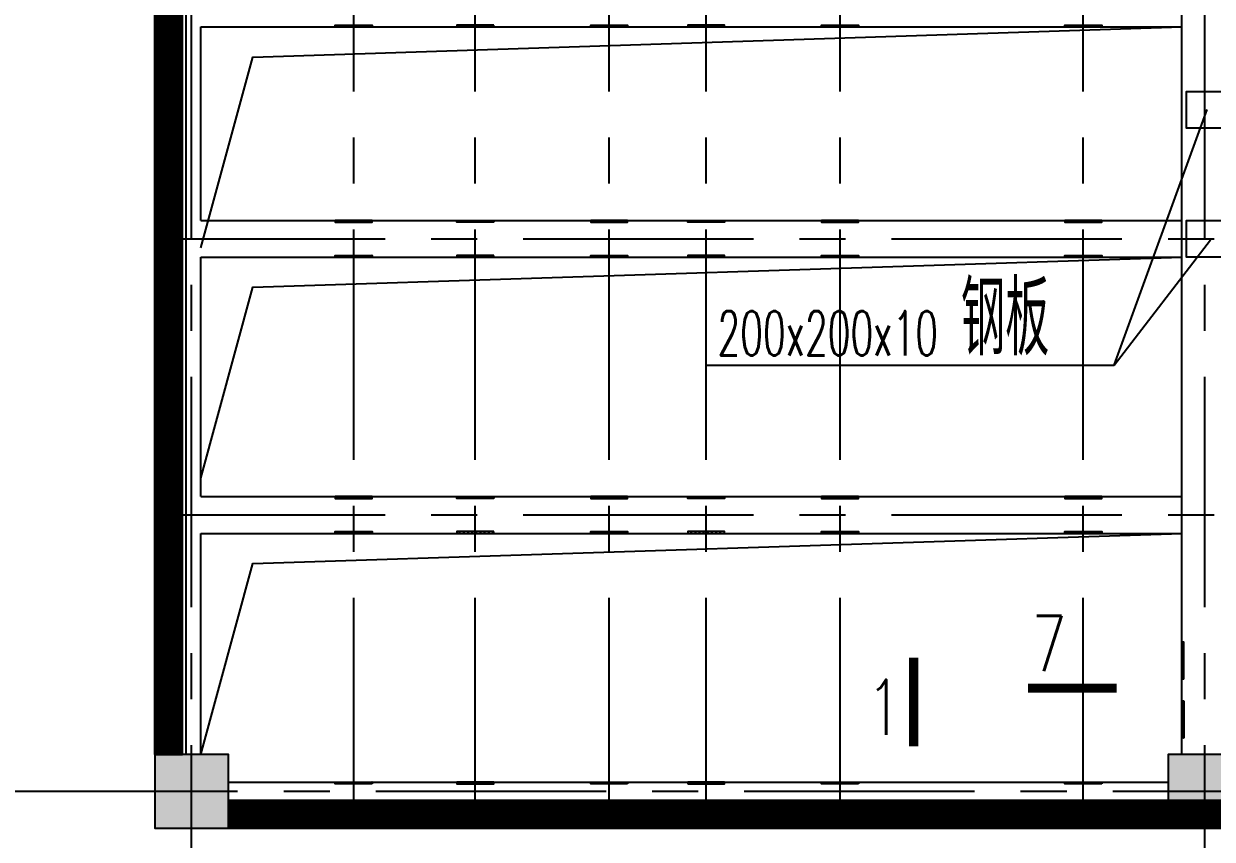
# Model space of a CAD drawing. Extents: x 1427168 to 1936200, y 1176778 to 1377202.
# Drawn here: x 1766842 to 1773293, y 1216945 to 1221374 of the extents above; entities that cross this region are included whole.
import ezdxf

# ---------------------------------------------------------------- set-up
doc = ezdxf.new("R2010")
doc.units = 0
doc.header["$LTSCALE"] = 1000
doc.header["$MEASUREMENT"] = 0
doc.linetypes.add('CENTER', pattern=[2, 1.25, -0.25, 0.25, -0.25])
doc.linetypes.add('DOTE', pattern=[2.42, 2, -0.2, 0.02, -0.2])
doc.layers.get('0').update_dxf_attribs({"linetype": 'CONTINUOUS'})
for name, color, linetype in [('01粗实线层', 7, 'CONTINUOUS'), ('2', 2, 'CONTINUOUS'), ('3', 4, 'CONTINUOUS'), ('4', 3, 'CONTINUOUS'), ('5剖面线层', 2, 'CONTINUOUS'), ('DOTE', 1, 'DOTE'), ('PUB_DIM', 3, 'CONTINUOUS'), ('PUB_TEXT', 7, 'CONTINUOUS'), ('WUHUA', 8, 'CONTINUOUS')]:
    doc.layers.add(name, color=color, linetype=linetype)
doc.styles.add('_HZTXT', font='txt.shx', dxfattribs={"width": 0.75, "bigfont": 'HZTXT.shx'})
doc.styles.add('_TXT', font='TXT.shx', dxfattribs={"width": 0.75})
doc.styles.add('_TXT1', font='TXT1.shx', dxfattribs={"width": 0.6})
pattern_1 = [(315, (1418820.757, 957937.099), (-11.22532015, -11.22532015), [])]
pattern_2 = [(45, (1418820.757, 1479474.97), (-11.22532015, 11.22532015), [])]
pattern_3 = [(315, (1418820.757, 959437.099), (-11.22532015, -11.22532015), [])]
pattern_4 = [(45, (1418820.757, 1480974.97), (-11.22532015, 11.22532015), [])]
pattern_5 = [(315, (1418820.757, 960687.099), (-11.22532015, -11.22532015), [])]
pattern_6 = [(315, (1418820.757, 956577.099), (-11.22532015, -11.22532015), [])]

msp = doc.modelspace()

# ---------------------------------------------------------------- hatches: boundary and pattern name
at = {"layer": '5剖面线层'}
h = msp.add_hatch(dxfattribs=at)
h.set_pattern_fill('ANSI31', color=256, scale=10, style=0)
h.set_pattern_definition([(45, (1669692.4579, 1093995.6416), (-0.8838834765, 0.8838834765), [])])
h.paths.add_polyline_path([(1773378.2, 1217696), (1773368.2, 1217696), (1773368.2, 1217645.4), (1773378.2, 1217682.2)])
h.paths.add_polyline_path([(1773138.2, 1227916), (1773128.2, 1227916), (1773128.2, 1227716), (1773138.2, 1227716)])
h.paths.add_polyline_path([(1773378.2, 1227916), (1773368.2, 1227916), (1773368.2, 1227716), (1773378.2, 1227716)])
h.paths.add_polyline_path([(1773138.2, 1227596), (1773128.2, 1227596), (1773128.2, 1227396), (1773138.2, 1227396)])
h.paths.add_polyline_path([(1773378.2, 1227596), (1773368.2, 1227596), (1773368.2, 1227396), (1773378.2, 1227396)])
h.paths.add_polyline_path([(1773138.2, 1218016), (1773128.2, 1218016), (1773128.2, 1217816), (1773138.2, 1217816)])
h.paths.add_polyline_path([(1773378.2, 1218016), (1773368.2, 1218016), (1773368.2, 1217816), (1773378.2, 1217816)])
h.paths.add_polyline_path([(1773138.2, 1217696), (1773128.2, 1217696), (1773128.2, 1217496), (1773138.2, 1217496)])
h.paths.add_polyline_path([(1773378.2, 1217682.2), (1773368.2, 1217645.4), (1773368.2, 1217496), (1773378.2, 1217496)])
at = {"layer": '5剖面线层', "linetype": 'BYBLOCK', "ltscale": 1e-05}
h = msp.add_hatch(dxfattribs=at)
h.set_pattern_fill('ANSI31', color=256, scale=5, style=0)
h.set_pattern_definition(pattern_5)
h.paths.add_polyline_path([(1768633.2, 1221356), (1768533.2, 1221356), (1768533.2, 1221366), (1768633.2, 1221366)])
h.paths.add_polyline_path([(1768733.2, 1221356), (1768633.2, 1221356), (1768633.2, 1221366), (1768733.2, 1221366)])
h = msp.add_hatch(dxfattribs=at)
h.set_pattern_fill('ANSI31', color=256, scale=5, style=0)
h.set_pattern_definition(pattern_5)
h.paths.add_polyline_path([(1769293.2, 1221356), (1769193.2, 1221356), (1769193.2, 1221366), (1769293.2, 1221366)])
h.paths.add_polyline_path([(1769393.2, 1221356), (1769293.2, 1221356), (1769293.2, 1221366), (1769393.2, 1221366)])
h = msp.add_hatch(dxfattribs=at)
h.set_pattern_fill('ANSI31', color=256, scale=5, style=0)
h.set_pattern_definition(pattern_5)
h.paths.add_polyline_path([(1770020.2, 1221356), (1769920.2, 1221356), (1769920.2, 1221366), (1770020.2, 1221366)])
h.paths.add_polyline_path([(1770120.2, 1221356), (1770020.2, 1221356), (1770020.2, 1221366), (1770120.2, 1221366)])
h = msp.add_hatch(dxfattribs=at)
h.set_pattern_fill('ANSI31', color=256, scale=5, style=0)
h.set_pattern_definition(pattern_5)
h.paths.add_polyline_path([(1770546.2, 1221356), (1770446.2, 1221356), (1770446.2, 1221366), (1770546.2, 1221366)])
h.paths.add_polyline_path([(1770646.2, 1221356), (1770546.2, 1221356), (1770546.2, 1221366), (1770646.2, 1221366)])
h = msp.add_hatch(dxfattribs=at)
h.set_pattern_fill('ANSI31', color=256, scale=5, style=0)
h.set_pattern_definition(pattern_5)
h.paths.add_polyline_path([(1771273.2, 1221356), (1771173.2, 1221356), (1771173.2, 1221366), (1771273.2, 1221366)])
h.paths.add_polyline_path([(1771373.2, 1221356), (1771273.2, 1221356), (1771273.2, 1221366), (1771373.2, 1221366)])
h = msp.add_hatch(dxfattribs=at)
h.set_pattern_fill('ANSI31', color=256, scale=5, style=0)
h.set_pattern_definition(pattern_5)
h.paths.add_polyline_path([(1772593.2, 1221356), (1772493.2, 1221356), (1772493.2, 1221366), (1772593.2, 1221366)])
h.paths.add_polyline_path([(1772693.2, 1221356), (1772593.2, 1221356), (1772593.2, 1221366), (1772693.2, 1221366)])
h = msp.add_hatch(dxfattribs=at)
h.set_pattern_fill('ANSI31', color=256, scale=5, style=0)
h.set_pattern_definition(pattern_4)
h.paths.add_polyline_path([(1768633.2, 1220306), (1768533.2, 1220306), (1768533.2, 1220296), (1768633.2, 1220296)])
h.paths.add_polyline_path([(1768733.2, 1220306), (1768633.2, 1220306), (1768633.2, 1220296), (1768733.2, 1220296)])
h = msp.add_hatch(dxfattribs=at)
h.set_pattern_fill('ANSI31', color=256, scale=5, style=0)
h.set_pattern_definition(pattern_4)
h.paths.add_polyline_path([(1769293.2, 1220306), (1769193.2, 1220306), (1769193.2, 1220296), (1769293.2, 1220296)])
h.paths.add_polyline_path([(1769393.2, 1220306), (1769293.2, 1220306), (1769293.2, 1220296), (1769393.2, 1220296)])
h = msp.add_hatch(dxfattribs=at)
h.set_pattern_fill('ANSI31', color=256, scale=5, style=0)
h.set_pattern_definition(pattern_4)
h.paths.add_polyline_path([(1770020.2, 1220306), (1769920.2, 1220306), (1769920.2, 1220296), (1770020.2, 1220296)])
h.paths.add_polyline_path([(1770120.2, 1220306), (1770020.2, 1220306), (1770020.2, 1220296), (1770120.2, 1220296)])
h = msp.add_hatch(dxfattribs=at)
h.set_pattern_fill('ANSI31', color=256, scale=5, style=0)
h.set_pattern_definition(pattern_4)
h.paths.add_polyline_path([(1770546.2, 1220306), (1770446.2, 1220306), (1770446.2, 1220296), (1770546.2, 1220296)])
h.paths.add_polyline_path([(1770646.2, 1220306), (1770546.2, 1220306), (1770546.2, 1220296), (1770646.2, 1220296)])
h = msp.add_hatch(dxfattribs=at)
h.set_pattern_fill('ANSI31', color=256, scale=5, style=0)
h.set_pattern_definition(pattern_4)
h.paths.add_polyline_path([(1771273.2, 1220306), (1771173.2, 1220306), (1771173.2, 1220296), (1771273.2, 1220296)])
h.paths.add_polyline_path([(1771373.2, 1220306), (1771273.2, 1220306), (1771273.2, 1220296), (1771373.2, 1220296)])
h = msp.add_hatch(dxfattribs=at)
h.set_pattern_fill('ANSI31', color=256, scale=5, style=0)
h.set_pattern_definition(pattern_4)
h.paths.add_polyline_path([(1772593.2, 1220306), (1772493.2, 1220306), (1772493.2, 1220296), (1772593.2, 1220296)])
h.paths.add_polyline_path([(1772693.2, 1220306), (1772593.2, 1220306), (1772593.2, 1220296), (1772693.2, 1220296)])
h = msp.add_hatch(dxfattribs=at)
h.set_pattern_fill('ANSI31', color=256, scale=5, style=0)
h.set_pattern_definition(pattern_3)
h.paths.add_polyline_path([(1768633.2, 1220106), (1768533.2, 1220106), (1768533.2, 1220116), (1768633.2, 1220116)])
h.paths.add_polyline_path([(1768733.2, 1220106), (1768633.2, 1220106), (1768633.2, 1220116), (1768733.2, 1220116)])
h = msp.add_hatch(dxfattribs=at)
h.set_pattern_fill('ANSI31', color=256, scale=5, style=0)
h.set_pattern_definition(pattern_3)
h.paths.add_polyline_path([(1769293.2, 1220106), (1769193.2, 1220106), (1769193.2, 1220116), (1769293.2, 1220116)])
h.paths.add_polyline_path([(1769393.2, 1220106), (1769293.2, 1220106), (1769293.2, 1220116), (1769393.2, 1220116)])
h = msp.add_hatch(dxfattribs=at)
h.set_pattern_fill('ANSI31', color=256, scale=5, style=0)
h.set_pattern_definition(pattern_3)
h.paths.add_polyline_path([(1770020.2, 1220106), (1769920.2, 1220106), (1769920.2, 1220116), (1770020.2, 1220116)])
h.paths.add_polyline_path([(1770120.2, 1220106), (1770020.2, 1220106), (1770020.2, 1220116), (1770120.2, 1220116)])
h = msp.add_hatch(dxfattribs=at)
h.set_pattern_fill('ANSI31', color=256, scale=5, style=0)
h.set_pattern_definition(pattern_3)
h.paths.add_polyline_path([(1770546.2, 1220106), (1770446.2, 1220106), (1770446.2, 1220116), (1770546.2, 1220116)])
h.paths.add_polyline_path([(1770646.2, 1220106), (1770546.2, 1220106), (1770546.2, 1220116), (1770646.2, 1220116)])
h = msp.add_hatch(dxfattribs=at)
h.set_pattern_fill('ANSI31', color=256, scale=5, style=0)
h.set_pattern_definition(pattern_3)
h.paths.add_polyline_path([(1771273.2, 1220106), (1771173.2, 1220106), (1771173.2, 1220116), (1771273.2, 1220116)])
h.paths.add_polyline_path([(1771373.2, 1220106), (1771273.2, 1220106), (1771273.2, 1220116), (1771373.2, 1220116)])
h = msp.add_hatch(dxfattribs=at)
h.set_pattern_fill('ANSI31', color=256, scale=5, style=0)
h.set_pattern_definition(pattern_3)
h.paths.add_polyline_path([(1772593.2, 1220106), (1772493.2, 1220106), (1772493.2, 1220116), (1772593.2, 1220116)])
h.paths.add_polyline_path([(1772693.2, 1220106), (1772593.2, 1220106), (1772593.2, 1220116), (1772693.2, 1220116)])
h = msp.add_hatch(dxfattribs=at)
h.set_pattern_fill('ANSI31', color=256, scale=5, style=0)
h.set_pattern_definition(pattern_2)
h.paths.add_polyline_path([(1768633.2, 1218806), (1768533.2, 1218806), (1768533.2, 1218796), (1768633.2, 1218796)])
h.paths.add_polyline_path([(1768733.2, 1218806), (1768633.2, 1218806), (1768633.2, 1218796), (1768733.2, 1218796)])
h = msp.add_hatch(dxfattribs=at)
h.set_pattern_fill('ANSI31', color=256, scale=5, style=0)
h.set_pattern_definition(pattern_2)
h.paths.add_polyline_path([(1769293.2, 1218806), (1769193.2, 1218806), (1769193.2, 1218796), (1769293.2, 1218796)])
h.paths.add_polyline_path([(1769393.2, 1218806), (1769293.2, 1218806), (1769293.2, 1218796), (1769393.2, 1218796)])
h = msp.add_hatch(dxfattribs=at)
h.set_pattern_fill('ANSI31', color=256, scale=5, style=0)
h.set_pattern_definition(pattern_2)
h.paths.add_polyline_path([(1770020.2, 1218806), (1769920.2, 1218806), (1769920.2, 1218796), (1770020.2, 1218796)])
h.paths.add_polyline_path([(1770120.2, 1218806), (1770020.2, 1218806), (1770020.2, 1218796), (1770120.2, 1218796)])
h = msp.add_hatch(dxfattribs=at)
h.set_pattern_fill('ANSI31', color=256, scale=5, style=0)
h.set_pattern_definition(pattern_2)
h.paths.add_polyline_path([(1770546.2, 1218806), (1770446.2, 1218806), (1770446.2, 1218796), (1770546.2, 1218796)])
h.paths.add_polyline_path([(1770646.2, 1218806), (1770546.2, 1218806), (1770546.2, 1218796), (1770646.2, 1218796)])
h = msp.add_hatch(dxfattribs=at)
h.set_pattern_fill('ANSI31', color=256, scale=5, style=0)
h.set_pattern_definition(pattern_2)
h.paths.add_polyline_path([(1771273.2, 1218806), (1771173.2, 1218806), (1771173.2, 1218796), (1771273.2, 1218796)])
h.paths.add_polyline_path([(1771373.2, 1218806), (1771273.2, 1218806), (1771273.2, 1218796), (1771373.2, 1218796)])
h = msp.add_hatch(dxfattribs=at)
h.set_pattern_fill('ANSI31', color=256, scale=5, style=0)
h.set_pattern_definition(pattern_2)
h.paths.add_polyline_path([(1772593.2, 1218806), (1772493.2, 1218806), (1772493.2, 1218796), (1772593.2, 1218796)])
h.paths.add_polyline_path([(1772693.2, 1218806), (1772593.2, 1218806), (1772593.2, 1218796), (1772693.2, 1218796)])
h = msp.add_hatch(dxfattribs=at)
h.set_pattern_fill('ANSI31', color=256, scale=5, style=0)
h.set_pattern_definition(pattern_1)
h.paths.add_polyline_path([(1768633.2, 1218606), (1768533.2, 1218606), (1768533.2, 1218616), (1768633.2, 1218616)])
h.paths.add_polyline_path([(1768733.2, 1218606), (1768633.2, 1218606), (1768633.2, 1218616), (1768733.2, 1218616)])
h = msp.add_hatch(dxfattribs=at)
h.set_pattern_fill('ANSI31', color=256, scale=5, style=0)
h.set_pattern_definition(pattern_1)
h.paths.add_polyline_path([(1769293.2, 1218606), (1769193.2, 1218606), (1769193.2, 1218616), (1769293.2, 1218616)])
h.paths.add_polyline_path([(1769393.2, 1218606), (1769293.2, 1218606), (1769293.2, 1218616), (1769393.2, 1218616)])
h = msp.add_hatch(dxfattribs=at)
h.set_pattern_fill('ANSI31', color=256, scale=5, style=0)
h.set_pattern_definition(pattern_1)
h.paths.add_polyline_path([(1770020.2, 1218606), (1769920.2, 1218606), (1769920.2, 1218616), (1770020.2, 1218616)])
h.paths.add_polyline_path([(1770120.2, 1218606), (1770020.2, 1218606), (1770020.2, 1218616), (1770120.2, 1218616)])
h = msp.add_hatch(dxfattribs=at)
h.set_pattern_fill('ANSI31', color=256, scale=5, style=0)
h.set_pattern_definition(pattern_1)
h.paths.add_polyline_path([(1770546.2, 1218606), (1770446.2, 1218606), (1770446.2, 1218616), (1770546.2, 1218616)])
h.paths.add_polyline_path([(1770646.2, 1218606), (1770546.2, 1218606), (1770546.2, 1218616), (1770646.2, 1218616)])
h = msp.add_hatch(dxfattribs=at)
h.set_pattern_fill('ANSI31', color=256, scale=5, style=0)
h.set_pattern_definition(pattern_1)
h.paths.add_polyline_path([(1771273.2, 1218606), (1771173.2, 1218606), (1771173.2, 1218616), (1771273.2, 1218616)])
h.paths.add_polyline_path([(1771373.2, 1218606), (1771273.2, 1218606), (1771273.2, 1218616), (1771373.2, 1218616)])
h = msp.add_hatch(dxfattribs=at)
h.set_pattern_fill('ANSI31', color=256, scale=5, style=0)
h.set_pattern_definition(pattern_1)
h.paths.add_polyline_path([(1772593.2, 1218606), (1772493.2, 1218606), (1772493.2, 1218616), (1772593.2, 1218616)])
h.paths.add_polyline_path([(1772693.2, 1218606), (1772593.2, 1218606), (1772593.2, 1218616), (1772693.2, 1218616)])
h = msp.add_hatch(dxfattribs=at)
h.set_pattern_fill('ANSI31', color=256, scale=5, style=0)
h.set_pattern_definition(pattern_6)
h.paths.add_polyline_path([(1768633.2, 1217246), (1768533.2, 1217246), (1768533.2, 1217256), (1768633.2, 1217256)])
h.paths.add_polyline_path([(1768733.2, 1217246), (1768633.2, 1217246), (1768633.2, 1217256), (1768733.2, 1217256)])
h = msp.add_hatch(dxfattribs=at)
h.set_pattern_fill('ANSI31', color=256, scale=5, style=0)
h.set_pattern_definition(pattern_6)
h.paths.add_polyline_path([(1769293.2, 1217246), (1769193.2, 1217246), (1769193.2, 1217256), (1769293.2, 1217256)])
h.paths.add_polyline_path([(1769393.2, 1217246), (1769293.2, 1217246), (1769293.2, 1217256), (1769393.2, 1217256)])
h = msp.add_hatch(dxfattribs=at)
h.set_pattern_fill('ANSI31', color=256, scale=5, style=0)
h.set_pattern_definition(pattern_6)
h.paths.add_polyline_path([(1770020.2, 1217246), (1769920.2, 1217246), (1769920.2, 1217256), (1770020.2, 1217256)])
h.paths.add_polyline_path([(1770120.2, 1217246), (1770020.2, 1217246), (1770020.2, 1217256), (1770120.2, 1217256)])
h = msp.add_hatch(dxfattribs=at)
h.set_pattern_fill('ANSI31', color=256, scale=5, style=0)
h.set_pattern_definition(pattern_6)
h.paths.add_polyline_path([(1770546.2, 1217246), (1770446.2, 1217246), (1770446.2, 1217256), (1770546.2, 1217256)])
h.paths.add_polyline_path([(1770646.2, 1217246), (1770546.2, 1217246), (1770546.2, 1217256), (1770646.2, 1217256)])
h = msp.add_hatch(dxfattribs=at)
h.set_pattern_fill('ANSI31', color=256, scale=5, style=0)
h.set_pattern_definition(pattern_6)
h.paths.add_polyline_path([(1771273.2, 1217246), (1771173.2, 1217246), (1771173.2, 1217256), (1771273.2, 1217256)])
h.paths.add_polyline_path([(1771373.2, 1217246), (1771273.2, 1217246), (1771273.2, 1217256), (1771373.2, 1217256)])
h = msp.add_hatch(dxfattribs=at)
h.set_pattern_fill('ANSI31', color=256, scale=5, style=0)
h.set_pattern_definition(pattern_6)
h.paths.add_polyline_path([(1772593.2, 1217246), (1772493.2, 1217246), (1772493.2, 1217256), (1772593.2, 1217256)])
h.paths.add_polyline_path([(1772693.2, 1217246), (1772593.2, 1217246), (1772593.2, 1217256), (1772693.2, 1217256)])
at = {"layer": 'WUHUA'}
h = msp.add_hatch(color=256, dxfattribs=at)
h.paths.add_polyline_path([(1767953.2, 1217006), (1767953.2, 1217406), (1767553.2, 1217406), (1767553.2, 1217006)])
h.paths.add_polyline_path([(1767953.2, 1222506), (1767953.2, 1222906), (1767553.2, 1222906), (1767553.2, 1222506)])
h.paths.add_polyline_path([(1773453.2, 1217006), (1773453.2, 1217406), (1773053.2, 1217406), (1773053.2, 1217006)])
h.paths.add_polyline_path([(1778953.2, 1217006), (1778953.2, 1217406), (1778553.2, 1217406), (1778553.2, 1217006)])
h.paths.add_polyline_path([(1778953.2, 1222506), (1778953.2, 1222906), (1778553.2, 1222906), (1778553.2, 1222506)])
h.paths.add_polyline_path([(1767953.2, 1228006), (1767953.2, 1228406), (1767553.2, 1228406), (1767553.2, 1228006)])
h.paths.add_polyline_path([(1773453.2, 1228006), (1773453.2, 1228406), (1773053.2, 1228406), (1773053.2, 1228006)])
h.paths.add_polyline_path([(1778953.2, 1228006), (1778953.2, 1228406), (1778553.2, 1228406), (1778553.2, 1228006)])
h.paths.add_polyline_path([(1784453.2, 1217006), (1784453.2, 1217406), (1784053.2, 1217406), (1784053.2, 1217006)])
h.paths.add_polyline_path([(1789953.2, 1217006), (1789953.2, 1217406), (1789553.2, 1217406), (1789553.2, 1217006)])
h.paths.add_polyline_path([(1789953.2, 1222506), (1789953.2, 1222906), (1789553.2, 1222906), (1789553.2, 1222506)])
h.paths.add_polyline_path([(1795453.2, 1217006), (1795453.2, 1217406), (1795053.2, 1217406), (1795053.2, 1217006)])
h.paths.add_polyline_path([(1800953.2, 1217006), (1800953.2, 1217406), (1800553.2, 1217406), (1800553.2, 1217006)])
h.paths.add_polyline_path([(1800953.2, 1222506), (1800953.2, 1222906), (1800553.2, 1222906), (1800553.2, 1222506)])
h.paths.add_polyline_path([(1784453.2, 1228006), (1784453.2, 1228406), (1784053.2, 1228406), (1784053.2, 1228006)])
h.paths.add_polyline_path([(1789953.2, 1228006), (1789953.2, 1228406), (1789553.2, 1228406), (1789553.2, 1228006)])
h.paths.add_polyline_path([(1795453.2, 1228006), (1795453.2, 1228406), (1795053.2, 1228406), (1795053.2, 1228006)])
h.paths.add_polyline_path([(1800953.2, 1228006), (1800953.2, 1228406), (1800553.2, 1228406), (1800553.2, 1228006)])

# ---------------------------------------------------------------- linework, layer by layer
for points in [[(1767803.2, 1220156), (1768084.8, 1221193), (1773128.2, 1221356)], [(1767803.2, 1218906), (1768084.8, 1219943), (1773128.2, 1220106)], [(1767803.2, 1217406), (1768084.8, 1218443), (1773128.2, 1218606)]]:
    msp.add_lwpolyline(points)
for points in [[(1773353.2, 1221006), (1773353.2, 1220806), (1773153.2, 1220806), (1773153.2, 1221006)], [(1773353.2, 1220306), (1773353.2, 1220106), (1773153.2, 1220106), (1773153.2, 1220306)]]:
    msp.add_lwpolyline(points, close=True)
at = {"layer": '01粗实线层', "linetype": 'BYBLOCK', "ltscale": 1e-05}
for p, q in [((1772760.4, 1219519.5), (1773265.8, 1220908.1)), ((1772760.4, 1219519.5), (1773283.2, 1220200.8)), ((1770548.4, 1219519.5), (1772760.4, 1219519.5))]:
    msp.add_line(p, q, dxfattribs=at)
for points in [[(1768733.2, 1221356), (1768533.2, 1221356), (1768533.2, 1221366), (1768733.2, 1221366)], [(1769393.2, 1221366), (1769193.2, 1221366), (1769193.2, 1221356), (1769393.2, 1221356)], [(1770120.2, 1221356), (1769920.2, 1221356), (1769920.2, 1221366), (1770120.2, 1221366)], [(1770446.2, 1221356), (1770646.2, 1221356), (1770646.2, 1221366), (1770446.2, 1221366)], [(1771373.2, 1221356), (1771173.2, 1221356), (1771173.2, 1221366), (1771373.2, 1221366)], [(1772693.2, 1221356), (1772493.2, 1221356), (1772493.2, 1221366), (1772693.2, 1221366)], [(1768733.2, 1220306), (1768533.2, 1220306), (1768533.2, 1220296), (1768733.2, 1220296)], [(1769393.2, 1220296), (1769193.2, 1220296), (1769193.2, 1220306), (1769393.2, 1220306)], [(1770120.2, 1220306), (1769920.2, 1220306), (1769920.2, 1220296), (1770120.2, 1220296)], [(1770446.2, 1220306), (1770646.2, 1220306), (1770646.2, 1220296), (1770446.2, 1220296)], [(1771373.2, 1220306), (1771173.2, 1220306), (1771173.2, 1220296), (1771373.2, 1220296)], [(1772693.2, 1220306), (1772493.2, 1220306), (1772493.2, 1220296), (1772693.2, 1220296)], [(1768733.2, 1220106), (1768533.2, 1220106), (1768533.2, 1220116), (1768733.2, 1220116)], [(1769393.2, 1220116), (1769193.2, 1220116), (1769193.2, 1220106), (1769393.2, 1220106)], [(1770120.2, 1220106), (1769920.2, 1220106), (1769920.2, 1220116), (1770120.2, 1220116)], [(1770446.2, 1220106), (1770646.2, 1220106), (1770646.2, 1220116), (1770446.2, 1220116)], [(1771373.2, 1220106), (1771173.2, 1220106), (1771173.2, 1220116), (1771373.2, 1220116)], [(1772693.2, 1220106), (1772493.2, 1220106), (1772493.2, 1220116), (1772693.2, 1220116)], [(1768733.2, 1218806), (1768533.2, 1218806), (1768533.2, 1218796), (1768733.2, 1218796)], [(1769393.2, 1218796), (1769193.2, 1218796), (1769193.2, 1218806), (1769393.2, 1218806)], [(1770120.2, 1218806), (1769920.2, 1218806), (1769920.2, 1218796), (1770120.2, 1218796)], [(1770446.2, 1218806), (1770646.2, 1218806), (1770646.2, 1218796), (1770446.2, 1218796)], [(1771373.2, 1218806), (1771173.2, 1218806), (1771173.2, 1218796), (1771373.2, 1218796)], [(1772693.2, 1218806), (1772493.2, 1218806), (1772493.2, 1218796), (1772693.2, 1218796)], [(1768733.2, 1218606), (1768533.2, 1218606), (1768533.2, 1218616), (1768733.2, 1218616)], [(1769393.2, 1218616), (1769193.2, 1218616), (1769193.2, 1218606), (1769393.2, 1218606)], [(1770120.2, 1218606), (1769920.2, 1218606), (1769920.2, 1218616), (1770120.2, 1218616)], [(1770446.2, 1218606), (1770646.2, 1218606), (1770646.2, 1218616), (1770446.2, 1218616)], [(1771373.2, 1218606), (1771173.2, 1218606), (1771173.2, 1218616), (1771373.2, 1218616)], [(1772693.2, 1218606), (1772493.2, 1218606), (1772493.2, 1218616), (1772693.2, 1218616)], [(1773138.2, 1217816), (1773138.2, 1218016), (1773128.2, 1218016), (1773128.2, 1217816)], [(1773138.2, 1217696), (1773138.2, 1217496), (1773128.2, 1217496), (1773128.2, 1217696)], [(1768733.2, 1217246), (1768533.2, 1217246), (1768533.2, 1217256), (1768733.2, 1217256)], [(1769393.2, 1217256), (1769193.2, 1217256), (1769193.2, 1217246), (1769393.2, 1217246)], [(1770120.2, 1217246), (1769920.2, 1217246), (1769920.2, 1217256), (1770120.2, 1217256)], [(1770446.2, 1217246), (1770646.2, 1217246), (1770646.2, 1217256), (1770446.2, 1217256)], [(1771373.2, 1217246), (1771173.2, 1217246), (1771173.2, 1217256), (1771373.2, 1217256)], [(1772693.2, 1217246), (1772493.2, 1217246), (1772493.2, 1217256), (1772693.2, 1217256)]]:
    msp.add_lwpolyline(points, close=True, dxfattribs=at)
at = {"layer": '2'}
for points in [[(1767953.2, 1217006), (1767953.2, 1217406), (1767553.2, 1217406), (1767553.2, 1217006)], [(1773453.2, 1217006), (1773453.2, 1217406), (1773053.2, 1217406), (1773053.2, 1217006)]]:
    msp.add_lwpolyline(points, close=True, dxfattribs=at)
at = {"layer": '3'}
for p, q in [((1767723.2, 1217406), (1767723.2, 1228006)), ((1767553.2, 1217406), (1767553.2, 1222506)), ((1773128.2, 1217406), (1773128.2, 1222506)), ((1767803.2, 1221356), (1773128.2, 1221356)), ((1767803.2, 1220306), (1767803.2, 1221356)), ((1767803.2, 1220306), (1773128.2, 1220306)), ((1767803.2, 1220106), (1773128.2, 1220106)), ((1767803.2, 1218806), (1767803.2, 1220106)), ((1767803.2, 1218806), (1773128.2, 1218806)), ((1767803.2, 1217406), (1767803.2, 1218606)), ((1767803.2, 1218606), (1773128.2, 1218606)), ((1767953.2, 1217256), (1773053.2, 1217256)), ((1767953.2, 1217006), (1773053.2, 1217006))]:
    msp.add_line(p, q, dxfattribs=at)
at = {"layer": '4'}
for points in [[(1767553.2, 1228006), (1767553.2, 1217406), (1767703.2, 1217406), (1767703.2, 1228006)], [(1767953.2, 1217006), (1800553.2, 1217006), (1800553.2, 1217156), (1767953.2, 1217156)]]:
    msp.add_lwpolyline(points, close=True, dxfattribs=at)
at = {"layer": 'DOTE', "linetype": 'CENTER'}
for p, q in [((1767753.2, 1216206), (1767753.2, 1229206)), ((1768633.2, 1217006), (1768633.2, 1229206)), ((1769293.2, 1217006), (1769293.2, 1229206)), ((1770020.2, 1217006), (1770020.2, 1229206)), ((1770546.2, 1217006), (1770546.2, 1229206)), ((1771273.2, 1217006), (1771273.2, 1229206)), ((1772593.2, 1217006), (1772593.2, 1229206)), ((1773253.2, 1216206), (1773253.2, 1229206)), ((1767553.2, 1220206), (1801753.2, 1220206)), ((1767553.2, 1218706), (1801753.2, 1218706)), ((1766753.2, 1217206), (1801753.2, 1217206))]:
    msp.add_line(p, q, dxfattribs=at)
at = {"layer": 'PUB_DIM', "const_width": 50}
for points in [[(1771672.5, 1217931.5), (1771672.5, 1217449)], [(1772774.9, 1217765.8), (1772292.4, 1217765.8)]]:
    msp.add_lwpolyline(points, dxfattribs=at)
at = {"layer": 'WUHUA', "const_width": 150}
for points in [[(1767628.2, 1228006), (1767628.2, 1217406)], [(1767953.2, 1217081), (1800553.2, 1217081)]]:
    msp.add_lwpolyline(points, dxfattribs=at)

# ---------------------------------------------------------------- texts
at = {"layer": 'PUB_DIM', "style": '_TXT', "width": 0.75}
for s, p in [('7', (1772311.8, 1217858.7)), ('1', (1771416.8, 1217512.6))]:
    msp.add_text(s, height=300, dxfattribs=at).set_placement(p)
at = {"layer": 'PUB_TEXT', "width": 0.6}
for s, height, style, p in [('钢板', 400, '_HZTXT', (1771929.2, 1219572.9)), ('200x200x10', 240, '_TXT1', (1770607.7, 1219572.9))]:
    msp.add_text(s, height=height, dxfattribs=dict(at, style=style)).set_placement(p)

doc.saveas('drawing.dxf')
